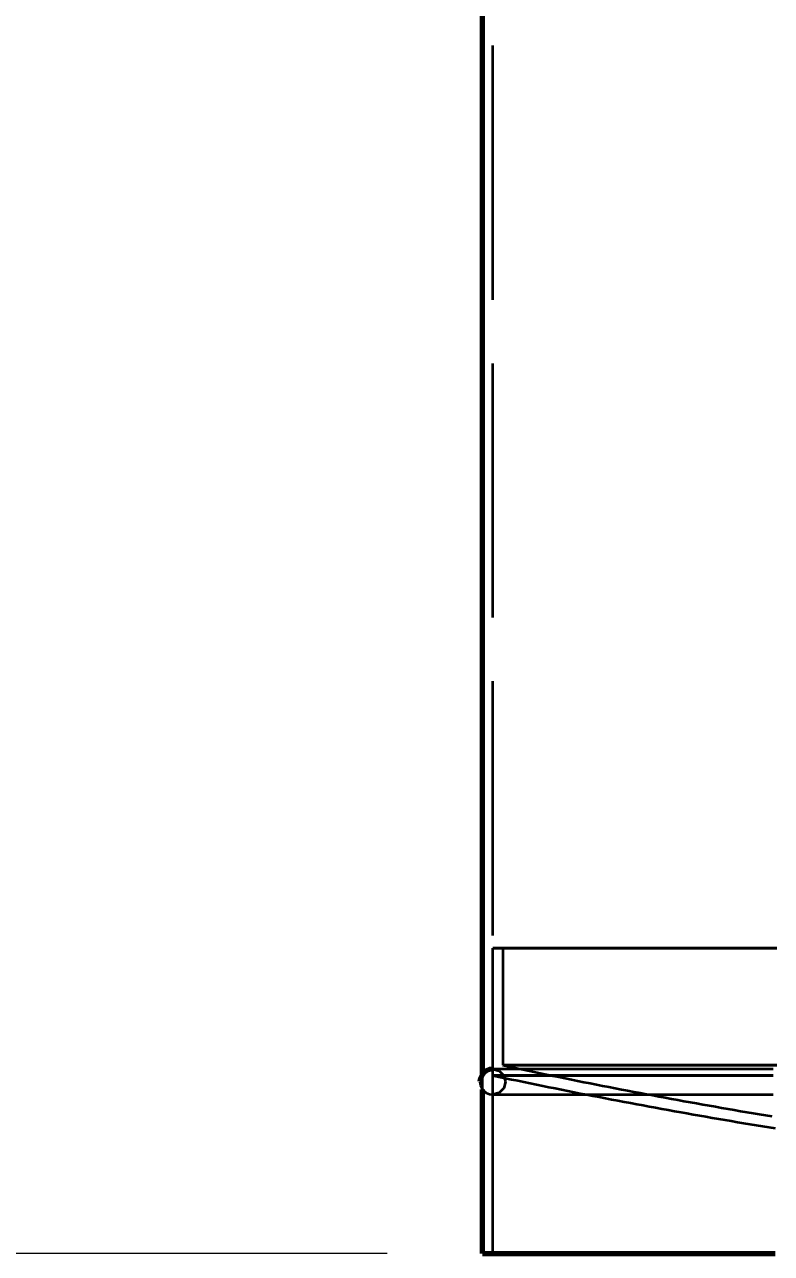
# Model space of a CAD drawing. Header units: millimetres. Extents: x 0 to 2208, y 0 to 420.
# Drawn here: x 78.81 to 90.56, y 123.34 to 142.66 of the extents above; entities that cross this region are included whole.
import ezdxf

# ---------------------------------------------------------------- set-up
doc = ezdxf.new("R2010")
doc.units = ezdxf.units.MM
doc.linetypes.add('IRAM-E-TRAZOS', pattern=[5, 4, -1])
for name, color, linetype, lineweight in [('01-VISIBLE', 7, 'CONTINUOUS', 70), ('02-OCULTA', 4, 'IRAM-E-TRAZOS', 35), ('04-COTA', 3, 'CONTINUOUS', 18)]:
    doc.layers.add(name, color=color, linetype=linetype, lineweight=lineweight)
doc.styles.add('ISO3098', font='isocpeur.ttf')
doc.dimstyles.new('FLAMA-IRAM', dxfattribs={"dimtxt": 3.5, "dimasz": 3.5, "dimexe": 2, "dimexo": 1.5, "dimgap": 1, "dimtad": 1, "dimdec": 1, "dimtxsty": 'ISO3098', "dimblk": 'IRAM_FLECHA', "dimblk1": 'IRAM_FLECHA', "dimblk2": 'IRAM_FLECHA', "dimcen": 2.5, "dimclrd": 256, "dimclre": 256, "dimclrt": 256, "dimazin": 3, "dimtfac": 1, "dimtmove": 0, "dimatfit": 3, "dimlwd": 18, "dimlwe": 18})

# ---------------------------------------------------------------- blocks, each defined once
blk = doc.blocks.new('IRAM_FLECHA')
blk.add_solid([(0, 0), (-1, 0.125), (-1, -0.125)])

msp = doc.modelspace()

# ---------------------------------------------------------------- linework, layer by layer
at = {"layer": '01-VISIBLE'}
for p, q in [((86.013, 126.155), (86.013, 143.133)), ((86.013, 123.335), (86.013, 125.915))]:
    msp.add_line(p, q, dxfattribs=at)
for points in [[(86.173, 126.235), (86.121, 126.228), (86.073, 126.208), (86.032, 126.177), (86, 126.135), (85.98, 126.087), (85.973, 126.035)], [(86.013, 123.335), (86.113, 123.335), (86.213, 123.335), (86.313, 123.335), (86.413, 123.335), (86.513, 123.335), (86.613, 123.335), (86.713, 123.335), (86.813, 123.335), (86.913, 123.335), (87.013, 123.335), (87.113, 123.335), (87.213, 123.335), (87.313, 123.335), (87.413, 123.335), (87.513, 123.335), (87.613, 123.335), (87.713, 123.335), (87.813, 123.335), (87.913, 123.335), (88.013, 123.335), (88.113, 123.335), (88.213, 123.335), (88.313, 123.335), (88.413, 123.335), (88.513, 123.335), (88.613, 123.335), (88.713, 123.335), (88.813, 123.335), (88.913, 123.335), (89.013, 123.335), (89.113, 123.335), (89.213, 123.335), (89.313, 123.335), (89.413, 123.335), (89.513, 123.335), (89.613, 123.335), (89.713, 123.335), (89.813, 123.335), (89.913, 123.335), (90.013, 123.335), (90.113, 123.335), (90.213, 123.335), (90.313, 123.335), (90.413, 123.335), (90.513, 123.335), (90.613, 123.335)]]:
    msp.add_lwpolyline(points, dxfattribs=at)
at = {"layer": '02-OCULTA'}
for p, q in [((86.173, 123.335), (86.173, 217.535)), ((86.173, 126.135), (86.173, 128.135)), ((86.333, 128.135), (86.333, 126.295)), ((86.013, 125.915), (86.013, 126.155))]:
    msp.add_line(p, q, dxfattribs=at)
for points in [[(90.582, 128.135), (90.482, 128.135), (90.382, 128.135), (90.282, 128.135), (90.182, 128.135), (90.081, 128.135), (89.981, 128.135), (89.881, 128.135), (89.781, 128.135), (89.68, 128.135), (89.58, 128.135), (89.48, 128.135), (89.38, 128.135), (89.28, 128.135), (89.179, 128.135), (89.079, 128.135), (88.979, 128.135), (88.879, 128.135), (88.779, 128.135), (88.678, 128.135), (88.578, 128.135), (88.478, 128.135), (88.378, 128.135), (88.277, 128.135), (88.177, 128.135), (88.077, 128.135), (87.977, 128.135), (87.877, 128.135), (87.776, 128.135), (87.676, 128.135), (87.576, 128.135), (87.476, 128.135), (87.376, 128.135), (87.275, 128.135), (87.175, 128.135), (87.075, 128.135), (86.975, 128.135), (86.874, 128.135), (86.774, 128.135), (86.674, 128.135), (86.574, 128.135), (86.474, 128.135), (86.373, 128.135), (86.273, 128.135), (86.173, 128.135)], [(86.173, 128.135), (86.273, 128.135), (86.373, 128.135), (86.474, 128.135), (86.574, 128.135), (86.674, 128.135), (86.774, 128.135), (86.874, 128.135), (86.975, 128.135), (87.075, 128.135), (87.175, 128.135), (87.275, 128.135), (87.376, 128.135), (87.476, 128.135), (87.576, 128.135), (87.676, 128.135), (87.776, 128.135), (87.877, 128.135), (87.977, 128.135), (88.077, 128.135), (88.177, 128.135), (88.277, 128.135), (88.378, 128.135), (88.478, 128.135), (88.578, 128.135), (88.678, 128.135), (88.779, 128.135), (88.879, 128.135), (88.979, 128.135), (89.079, 128.135), (89.179, 128.135), (89.28, 128.135), (89.38, 128.135), (89.48, 128.135), (89.58, 128.135), (89.68, 128.135), (89.781, 128.135), (89.881, 128.135), (89.981, 128.135), (90.081, 128.135), (90.182, 128.135), (90.282, 128.135), (90.382, 128.135), (90.482, 128.135), (90.582, 128.135)], [(90.64, 128.135), (90.54, 128.135), (90.44, 128.135), (90.339, 128.135), (90.239, 128.135), (90.139, 128.135), (90.039, 128.135), (89.939, 128.135), (89.839, 128.135), (89.738, 128.135), (89.638, 128.135), (89.538, 128.135), (89.438, 128.135), (89.338, 128.135), (89.238, 128.135), (89.138, 128.135), (89.037, 128.135), (88.937, 128.135), (88.837, 128.135), (88.737, 128.135), (88.637, 128.135), (88.537, 128.135), (88.436, 128.135), (88.336, 128.135), (88.236, 128.135), (88.136, 128.135), (88.036, 128.135), (87.936, 128.135), (87.835, 128.135), (87.735, 128.135), (87.635, 128.135), (87.535, 128.135), (87.435, 128.135), (87.335, 128.135), (87.234, 128.135), (87.134, 128.135), (87.034, 128.135), (86.934, 128.135), (86.834, 128.135), (86.734, 128.135), (86.633, 128.135), (86.533, 128.135), (86.433, 128.135), (86.333, 128.135)], [(86.333, 128.135), (86.433, 128.135), (86.533, 128.135), (86.633, 128.135), (86.734, 128.135), (86.834, 128.135), (86.934, 128.135), (87.034, 128.135), (87.134, 128.135), (87.234, 128.135), (87.335, 128.135), (87.435, 128.135), (87.535, 128.135), (87.635, 128.135), (87.735, 128.135), (87.835, 128.135), (87.936, 128.135), (88.036, 128.135), (88.136, 128.135), (88.236, 128.135), (88.336, 128.135), (88.436, 128.135), (88.537, 128.135), (88.637, 128.135), (88.737, 128.135), (88.837, 128.135), (88.937, 128.135), (89.037, 128.135), (89.138, 128.135), (89.238, 128.135), (89.338, 128.135), (89.438, 128.135), (89.538, 128.135), (89.638, 128.135), (89.738, 128.135), (89.839, 128.135), (89.939, 128.135), (90.039, 128.135), (90.139, 128.135), (90.239, 128.135), (90.339, 128.135), (90.44, 128.135), (90.54, 128.135), (90.64, 128.135)], [(90.582, 126.235), (90.482, 126.235), (90.382, 126.235), (90.282, 126.235), (90.182, 126.235), (90.081, 126.235), (89.981, 126.235), (89.881, 126.235), (89.781, 126.235), (89.68, 126.235), (89.58, 126.235), (89.48, 126.235), (89.38, 126.235), (89.28, 126.235), (89.179, 126.235), (89.079, 126.235), (88.979, 126.235), (88.879, 126.235), (88.779, 126.235), (88.678, 126.235), (88.578, 126.235), (88.478, 126.235), (88.378, 126.235), (88.277, 126.235), (88.177, 126.235), (88.077, 126.235), (87.977, 126.235), (87.877, 126.235), (87.776, 126.235), (87.676, 126.235), (87.576, 126.235), (87.476, 126.235), (87.376, 126.235), (87.275, 126.235), (87.175, 126.235), (87.075, 126.235), (86.975, 126.235), (86.874, 126.235), (86.774, 126.235), (86.674, 126.235), (86.574, 126.235), (86.474, 126.235), (86.373, 126.235), (86.273, 126.235), (86.173, 126.235)], [(90.582, 126.235), (90.482, 126.235), (90.382, 126.235), (90.282, 126.235), (90.182, 126.235), (90.081, 126.235), (89.981, 126.235), (89.881, 126.235), (89.781, 126.235), (89.68, 126.235), (89.58, 126.235), (89.48, 126.235), (89.38, 126.235), (89.28, 126.235), (89.179, 126.235), (89.079, 126.235), (88.979, 126.235), (88.879, 126.235), (88.779, 126.235), (88.678, 126.235), (88.578, 126.235), (88.478, 126.235), (88.378, 126.235), (88.277, 126.235), (88.177, 126.235), (88.077, 126.235), (87.977, 126.235), (87.877, 126.235), (87.776, 126.235), (87.676, 126.235), (87.576, 126.235), (87.476, 126.235), (87.376, 126.235), (87.275, 126.235), (87.175, 126.235), (87.075, 126.235), (86.975, 126.235), (86.874, 126.235), (86.774, 126.235), (86.674, 126.235), (86.574, 126.235), (86.474, 126.235), (86.373, 126.235), (86.273, 126.235), (86.173, 126.235)], [(86.173, 126.235), (86.273, 126.208), (86.346, 126.135), (86.373, 126.035), (86.346, 125.935), (86.273, 125.862), (86.173, 125.835)], [(90.64, 126.295), (90.54, 126.295), (90.44, 126.295), (90.339, 126.295), (90.239, 126.295), (90.139, 126.295), (90.039, 126.295), (89.939, 126.295), (89.839, 126.295), (89.738, 126.295), (89.638, 126.295), (89.538, 126.295), (89.438, 126.295), (89.338, 126.295), (89.238, 126.295), (89.138, 126.295), (89.037, 126.295), (88.937, 126.295), (88.837, 126.295), (88.737, 126.295), (88.637, 126.295), (88.537, 126.295), (88.436, 126.295), (88.336, 126.295), (88.236, 126.295), (88.136, 126.295), (88.036, 126.295), (87.936, 126.295), (87.835, 126.295), (87.735, 126.295), (87.635, 126.295), (87.535, 126.295), (87.435, 126.295), (87.335, 126.295), (87.234, 126.295), (87.134, 126.295), (87.034, 126.295), (86.934, 126.295), (86.834, 126.295), (86.734, 126.295), (86.633, 126.295), (86.533, 126.295), (86.433, 126.295), (86.333, 126.295)], [(86.333, 126.295), (86.433, 126.295), (86.533, 126.295), (86.633, 126.295), (86.734, 126.295), (86.834, 126.295), (86.934, 126.295), (87.034, 126.295), (87.134, 126.295), (87.234, 126.295), (87.335, 126.295), (87.435, 126.295), (87.535, 126.295), (87.635, 126.295), (87.735, 126.295), (87.835, 126.295), (87.936, 126.295), (88.036, 126.295), (88.136, 126.295), (88.236, 126.295), (88.336, 126.295), (88.436, 126.295), (88.537, 126.295), (88.637, 126.295), (88.737, 126.295), (88.837, 126.295), (88.937, 126.295), (89.037, 126.295), (89.138, 126.295), (89.238, 126.295), (89.338, 126.295), (89.438, 126.295), (89.538, 126.295), (89.638, 126.295), (89.738, 126.295), (89.839, 126.295), (89.939, 126.295), (90.039, 126.295), (90.139, 126.295), (90.239, 126.295), (90.339, 126.295), (90.44, 126.295), (90.54, 126.295), (90.64, 126.295)], [(86.333, 126.295), (86.431, 126.274), (86.529, 126.253), (86.627, 126.233), (86.725, 126.212), (86.823, 126.192), (86.921, 126.171), (87.019, 126.151), (87.117, 126.131), (87.215, 126.111), (87.313, 126.091), (87.411, 126.071), (87.509, 126.051), (87.608, 126.031), (87.706, 126.012), (87.804, 125.993), (87.902, 125.973), (88, 125.954), (88.099, 125.935), (88.197, 125.916), (88.295, 125.897), (88.394, 125.878), (88.492, 125.86), (88.59, 125.841), (88.689, 125.822), (88.787, 125.804), (88.886, 125.786), (88.984, 125.768), (89.083, 125.75), (89.181, 125.732), (89.28, 125.714), (89.378, 125.696), (89.477, 125.679), (89.575, 125.661), (89.674, 125.644), (89.772, 125.626), (89.871, 125.609), (89.97, 125.592), (90.068, 125.575), (90.167, 125.558), (90.266, 125.542), (90.365, 125.525), (90.463, 125.508), (90.562, 125.492)], [(85.973, 126.035), (85.98, 125.983), (86, 125.935), (86.032, 125.894), (86.073, 125.862), (86.121, 125.842), (86.173, 125.835)], [(90.582, 126.135), (90.482, 126.135), (90.382, 126.135), (90.282, 126.135), (90.182, 126.135), (90.081, 126.135), (89.981, 126.135), (89.881, 126.135), (89.781, 126.135), (89.68, 126.135), (89.58, 126.135), (89.48, 126.135), (89.38, 126.135), (89.28, 126.135), (89.179, 126.135), (89.079, 126.135), (88.979, 126.135), (88.879, 126.135), (88.779, 126.135), (88.678, 126.135), (88.578, 126.135), (88.478, 126.135), (88.378, 126.135), (88.277, 126.135), (88.177, 126.135), (88.077, 126.135), (87.977, 126.135), (87.877, 126.135), (87.776, 126.135), (87.676, 126.135), (87.576, 126.135), (87.476, 126.135), (87.376, 126.135), (87.275, 126.135), (87.175, 126.135), (87.075, 126.135), (86.975, 126.135), (86.874, 126.135), (86.774, 126.135), (86.674, 126.135), (86.574, 126.135), (86.474, 126.135), (86.373, 126.135), (86.273, 126.135), (86.173, 126.135)], [(86.173, 126.135), (86.273, 126.135), (86.373, 126.135), (86.474, 126.135), (86.574, 126.135), (86.674, 126.135), (86.774, 126.135), (86.874, 126.135), (86.975, 126.135), (87.075, 126.135), (87.175, 126.135), (87.275, 126.135), (87.376, 126.135), (87.476, 126.135), (87.576, 126.135), (87.676, 126.135), (87.776, 126.135), (87.877, 126.135), (87.977, 126.135), (88.077, 126.135), (88.177, 126.135), (88.277, 126.135), (88.378, 126.135), (88.478, 126.135), (88.578, 126.135), (88.678, 126.135), (88.779, 126.135), (88.879, 126.135), (88.979, 126.135), (89.079, 126.135), (89.179, 126.135), (89.28, 126.135), (89.38, 126.135), (89.48, 126.135), (89.58, 126.135), (89.68, 126.135), (89.781, 126.135), (89.881, 126.135), (89.981, 126.135), (90.081, 126.135), (90.182, 126.135), (90.282, 126.135), (90.382, 126.135), (90.482, 126.135), (90.582, 126.135)], [(86.173, 126.135), (86.271, 126.114), (86.37, 126.094), (86.468, 126.073), (86.566, 126.053), (86.664, 126.032), (86.763, 126.012), (86.861, 125.992), (86.96, 125.972), (87.058, 125.952), (87.156, 125.932), (87.255, 125.912), (87.353, 125.892), (87.452, 125.873), (87.55, 125.853), (87.649, 125.834), (87.748, 125.815), (87.846, 125.796), (87.945, 125.777), (88.043, 125.758), (88.142, 125.739), (88.241, 125.72), (88.339, 125.702), (88.438, 125.683), (88.537, 125.665), (88.636, 125.646), (88.734, 125.628), (88.833, 125.61), (88.932, 125.592), (89.031, 125.574), (89.13, 125.557), (89.228, 125.539), (89.327, 125.521), (89.426, 125.504), (89.525, 125.487), (89.624, 125.469), (89.723, 125.452), (89.822, 125.435), (89.921, 125.418), (90.02, 125.402), (90.119, 125.385), (90.218, 125.368), (90.317, 125.352), (90.416, 125.336), (90.515, 125.319), (90.615, 125.303)], [(86.173, 125.835), (86.273, 125.835), (86.373, 125.835), (86.474, 125.835), (86.574, 125.835), (86.674, 125.835), (86.774, 125.835), (86.874, 125.835), (86.975, 125.835), (87.075, 125.835), (87.175, 125.835), (87.275, 125.835), (87.376, 125.835), (87.476, 125.835), (87.576, 125.835), (87.676, 125.835), (87.776, 125.835), (87.877, 125.835), (87.977, 125.835), (88.077, 125.835), (88.177, 125.835), (88.277, 125.835), (88.378, 125.835), (88.478, 125.835), (88.578, 125.835), (88.678, 125.835), (88.779, 125.835), (88.879, 125.835), (88.979, 125.835), (89.079, 125.835), (89.179, 125.835), (89.28, 125.835), (89.38, 125.835), (89.48, 125.835), (89.58, 125.835), (89.68, 125.835), (89.781, 125.835), (89.881, 125.835), (89.981, 125.835), (90.081, 125.835), (90.182, 125.835), (90.282, 125.835), (90.382, 125.835), (90.482, 125.835), (90.582, 125.835)], [(86.173, 125.835), (86.273, 125.835), (86.373, 125.835), (86.474, 125.835), (86.574, 125.835), (86.674, 125.835), (86.774, 125.835), (86.874, 125.835), (86.975, 125.835), (87.075, 125.835), (87.175, 125.835), (87.275, 125.835), (87.375, 125.835), (87.476, 125.835), (87.576, 125.835), (87.676, 125.835), (87.776, 125.835), (87.877, 125.835), (87.977, 125.835), (88.077, 125.835), (88.177, 125.835), (88.277, 125.835), (88.378, 125.835), (88.478, 125.835), (88.578, 125.835), (88.678, 125.835), (88.778, 125.835), (88.879, 125.835), (88.979, 125.835), (89.079, 125.835), (89.179, 125.835), (89.28, 125.835), (89.38, 125.835), (89.48, 125.835), (89.58, 125.835), (89.68, 125.835), (89.781, 125.835), (89.881, 125.835), (89.981, 125.835), (90.081, 125.835), (90.182, 125.835), (90.282, 125.835), (90.382, 125.835), (90.482, 125.835), (90.582, 125.835)], [(90.613, 123.335), (90.513, 123.335), (90.413, 123.335), (90.313, 123.335), (90.213, 123.335), (90.113, 123.335), (90.013, 123.335), (89.913, 123.335), (89.813, 123.335), (89.713, 123.335), (89.613, 123.335), (89.513, 123.335), (89.413, 123.335), (89.313, 123.335), (89.213, 123.335), (89.113, 123.335), (89.013, 123.335), (88.913, 123.335), (88.813, 123.335), (88.713, 123.335), (88.613, 123.335), (88.513, 123.335), (88.413, 123.335), (88.313, 123.335), (88.213, 123.335), (88.113, 123.335), (88.013, 123.335), (87.913, 123.335), (87.813, 123.335), (87.713, 123.335), (87.613, 123.335), (87.513, 123.335), (87.413, 123.335), (87.313, 123.335), (87.213, 123.335), (87.113, 123.335), (87.013, 123.335), (86.913, 123.335), (86.813, 123.335), (86.713, 123.335), (86.613, 123.335), (86.513, 123.335), (86.413, 123.335), (86.313, 123.335), (86.213, 123.335), (86.113, 123.335), (86.013, 123.335)], [(90.582, 123.335), (90.482, 123.335), (90.382, 123.335), (90.282, 123.335), (90.182, 123.335), (90.081, 123.335), (89.981, 123.335), (89.881, 123.335), (89.781, 123.335), (89.68, 123.335), (89.58, 123.335), (89.48, 123.335), (89.38, 123.335), (89.28, 123.335), (89.179, 123.335), (89.079, 123.335), (88.979, 123.335), (88.879, 123.335), (88.779, 123.335), (88.678, 123.335), (88.578, 123.335), (88.478, 123.335), (88.378, 123.335), (88.277, 123.335), (88.177, 123.335), (88.077, 123.335), (87.977, 123.335), (87.877, 123.335), (87.776, 123.335), (87.676, 123.335), (87.576, 123.335), (87.476, 123.335), (87.376, 123.335), (87.275, 123.335), (87.175, 123.335), (87.075, 123.335), (86.975, 123.335), (86.874, 123.335), (86.774, 123.335), (86.674, 123.335), (86.574, 123.335), (86.474, 123.335), (86.373, 123.335), (86.273, 123.335), (86.173, 123.335)], [(86.173, 123.335), (86.273, 123.335), (86.373, 123.335), (86.474, 123.335), (86.574, 123.335), (86.674, 123.335), (86.774, 123.335), (86.874, 123.335), (86.975, 123.335), (87.075, 123.335), (87.175, 123.335), (87.275, 123.335), (87.376, 123.335), (87.476, 123.335), (87.576, 123.335), (87.676, 123.335), (87.776, 123.335), (87.877, 123.335), (87.977, 123.335), (88.077, 123.335), (88.177, 123.335), (88.277, 123.335), (88.378, 123.335), (88.478, 123.335), (88.578, 123.335), (88.678, 123.335), (88.779, 123.335), (88.879, 123.335), (88.979, 123.335), (89.079, 123.335), (89.179, 123.335), (89.28, 123.335), (89.38, 123.335), (89.48, 123.335), (89.58, 123.335), (89.68, 123.335), (89.781, 123.335), (89.881, 123.335), (89.981, 123.335), (90.081, 123.335), (90.182, 123.335), (90.282, 123.335), (90.382, 123.335), (90.482, 123.335), (90.582, 123.335)]]:
    msp.add_lwpolyline(points, dxfattribs=at)

# ---------------------------------------------------------------- dimensions: what is measured, and where the dimension line sits
at = {"layer": '04-COTA'}
msp.add_linear_dim(base=(67.813, 123.335), p1=(86.013, 123.335), p2=(102.013, 233.15), angle=90, dimstyle='FLAMA-IRAM', override={"dimlfac": 5}, dxfattribs=at).render()

doc.saveas('drawing.dxf')
